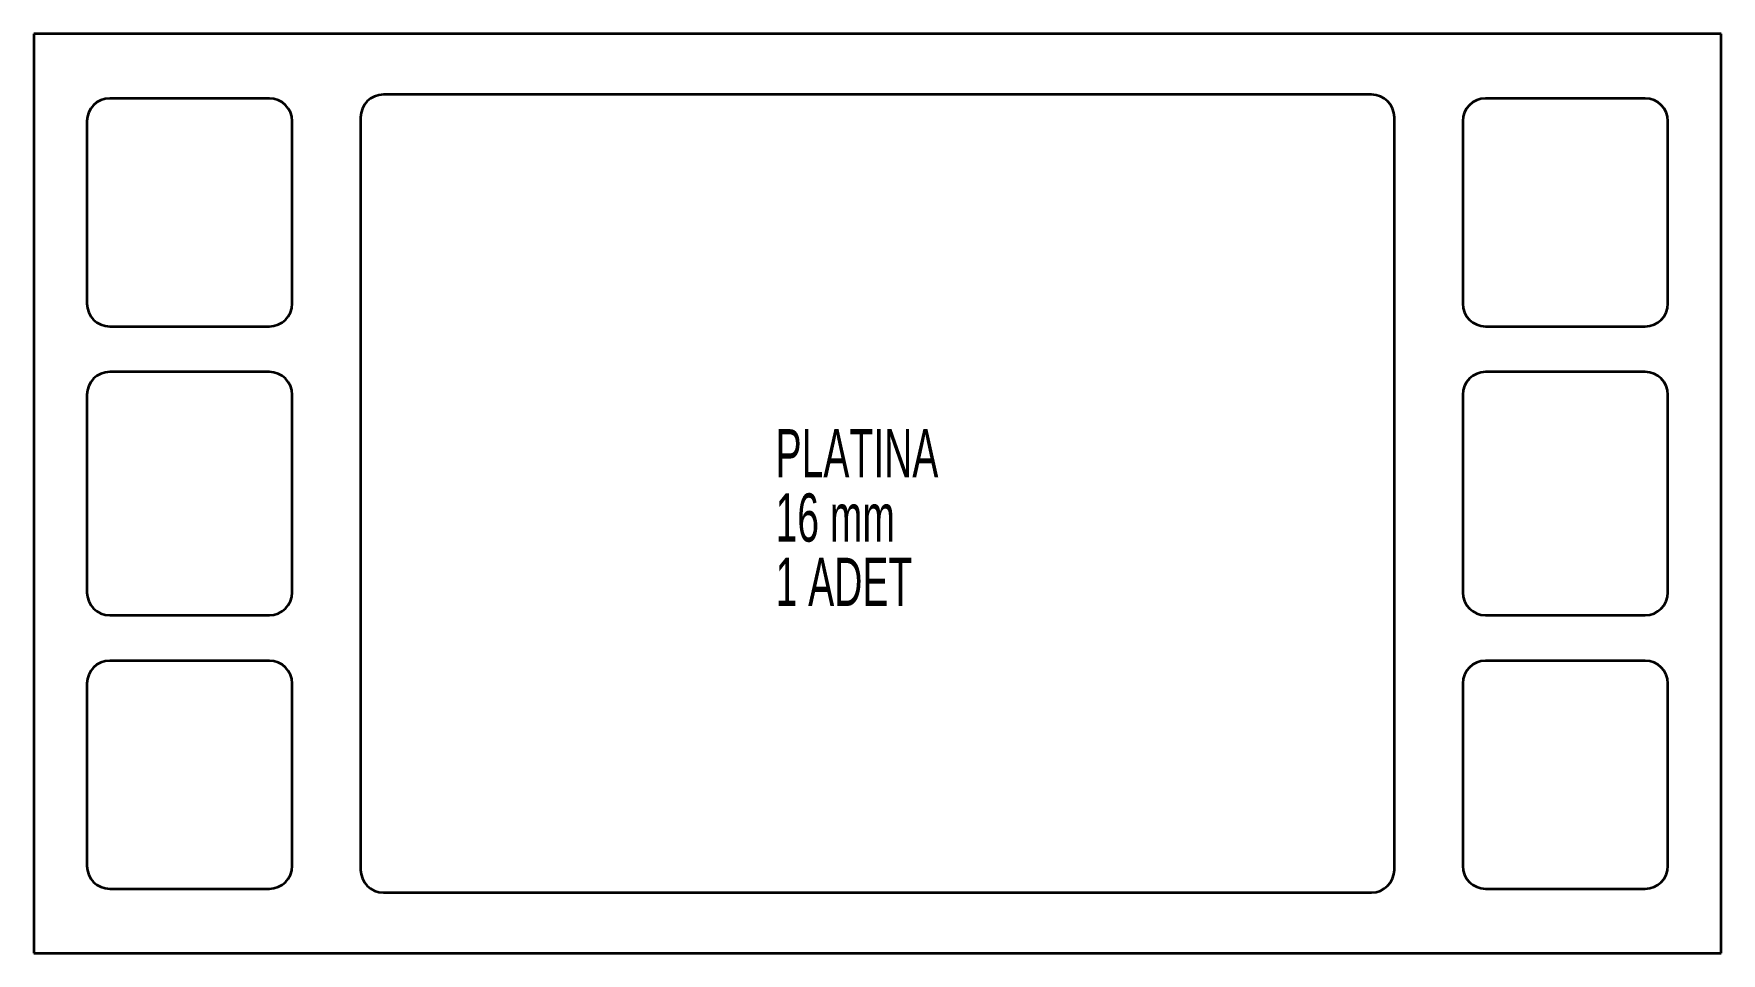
# Model space of a CAD drawing. Header units: millimetres. Extents: x -429 to 681, y -181 to 424.
import ezdxf

# ---------------------------------------------------------------- set-up
doc = ezdxf.new("R2010")
doc.units = ezdxf.units.MM
doc.styles.add('SLDTEXTSTYLE0', font='TXT', dxfattribs={"width": 0.605})

msp = doc.modelspace()

# ---------------------------------------------------------------- linework, layer by layer
at = {"color": 7, "linetype": 'Continuous', "lineweight": 35}
for p, q in [((681.3, 423.9), (-428.7, 423.9)), ((-428.7, 423.9), (-428.7, -181.1)), ((681.3, -181.1), (681.3, 423.9)), ((-273.7, 381.4), (-378.7, 381.4)), ((451.3, 383.9), (-198.7, 383.9)), ((631.3, 381.4), (526.3, 381.4)), ((-393.7, 366.4), (-393.7, 246.4)), ((-258.7, 246.4), (-258.7, 366.4)), ((-213.7, 368.9), (-213.7, -126.1)), ((466.3, -126.1), (466.3, 368.9)), ((511.3, 366.4), (511.3, 246.4)), ((646.3, 246.4), (646.3, 366.4)), ((-378.7, 231.4), (-273.7, 231.4)), ((526.3, 231.4), (631.3, 231.4)), ((-273.7, 201.4), (-378.7, 201.4)), ((631.3, 201.4), (526.3, 201.4)), ((-393.7, 186.4), (-393.7, 56.4)), ((-258.7, 56.4), (-258.7, 186.4)), ((511.3, 186.4), (511.3, 56.4)), ((646.3, 56.4), (646.3, 186.4)), ((-378.7, 41.4), (-273.7, 41.4)), ((526.3, 41.4), (631.3, 41.4)), ((-273.7, 11.4), (-378.7, 11.4)), ((631.3, 11.4), (526.3, 11.4)), ((-393.7, -3.6), (-393.7, -123.6)), ((-258.7, -123.6), (-258.7, -3.6)), ((511.3, -3.6), (511.3, -123.6)), ((646.3, -123.6), (646.3, -3.6)), ((-378.7, -138.6), (-273.7, -138.6)), ((-198.7, -141.1), (451.3, -141.1)), ((526.3, -138.6), (631.3, -138.6)), ((-428.7, -181.1), (681.3, -181.1))]:
    msp.add_line(p, q, dxfattribs=at)
for centre, start, end in [((-378.7, 366.4), 90, 180), ((-273.7, 366.4), 0, 90), ((-198.7, 368.9), 90, 180), ((451.3, 368.9), 0, 90), ((526.3, 366.4), 90, 180), ((631.3, 366.4), 0, 90), ((-378.7, 246.4), 180, 270), ((-273.7, 246.4), 270, 0), ((526.3, 246.4), 180, 270), ((631.3, 246.4), 270, 0), ((-378.7, 186.4), 90, 180), ((-273.7, 186.4), 0, 90), ((526.3, 186.4), 90, 180), ((631.3, 186.4), 0, 90), ((-378.7, 56.4), 180, 270), ((-273.7, 56.4), 270, 0), ((526.3, 56.4), 180, 270), ((631.3, 56.4), 270, 0), ((-378.7, -3.6), 90, 180), ((-273.7, -3.6), 0, 90), ((526.3, -3.6), 90, 180), ((631.3, -3.6), 0, 90), ((-378.7, -123.6), 180, 270), ((-273.7, -123.6), 270, 0), ((-198.7, -126.1), 180, 270), ((451.3, -126.1), 270, 0), ((526.3, -123.6), 180, 270), ((631.3, -123.6), 270, 0)]:
    msp.add_arc(centre, 15, start, end, dxfattribs=at)

# ---------------------------------------------------------------- texts
at = {"color": 7, "linetype": 'Continuous', "lineweight": 0, "char_height": 31.75, "attachment_point": 1, "style": 'SLDTEXTSTYLE0'}
for s, insert in [('PLATINA', (59.3, 163.8)), ('16 mm', (59.3, 121.5)), ('1 ADET', (59.3, 79.2))]:
    msp.add_mtext(s, dxfattribs=dict(at, insert=insert))

doc.saveas('drawing.dxf')
